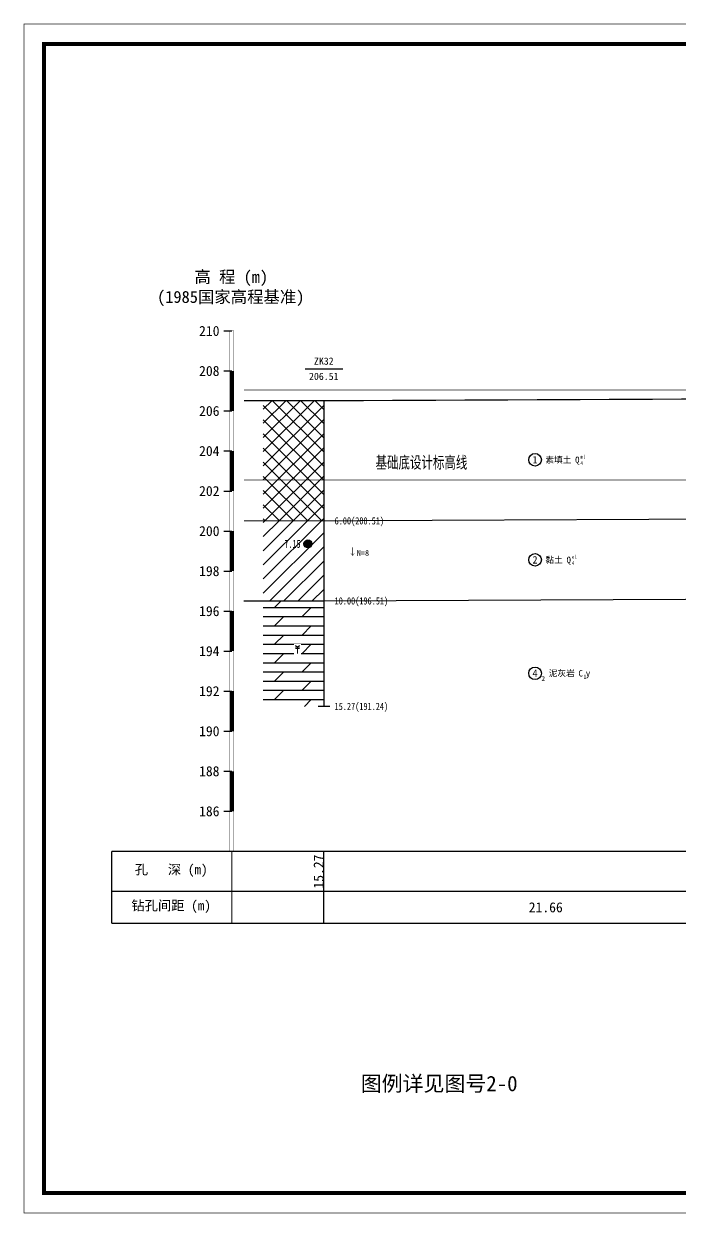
# Model space of a CAD drawing. Header units: millimetres. Extents: x -255 to 9196, y 129 to 426.
# Drawn here: x 4905.4 to 5069.3, y 129.3 to 426.4 of the extents above; entities that cross this region are included whole.
import ezdxf
from ezdxf.enums import TextEntityAlignment as Align

# ---------------------------------------------------------------- set-up
doc = ezdxf.new("R2010")
doc.units = ezdxf.units.MM
doc.linetypes.add('sx', pattern=[10, 5, 0, 5, 0])
for name, color, linetype in [('GiCAD_PouMian', 7, 'Continuous'), ('GICAD_QUYANG', 7, 'Continuous'), ('地质-图框', 7, 'Continuous'), ('地质-地层符号', 3, 'Continuous'), ('地质-地层线', 7, 'Continuous'), ('地质-地面线', 7, 'Continuous'), ('地质-填充花纹', 4, 'Continuous'), ('地质-文字', 7, 'Continuous'), ('地质-标注栏', 7, 'Continuous'), ('地质-标贯', 7, 'Continuous'), ('地质-水位线', 5, 'Continuous'), ('地质-钻孔', 7, 'Continuous')]:
    doc.layers.add(name, color=color, linetype=linetype)
doc.layers.add('不打印', color=7, linetype='Continuous', plot=False)
doc.styles.add('BG_ST', font='', dxfattribs={"width": 0.7})
doc.styles.add('LZ_PMT_LINE', font='', dxfattribs={"height": 2})
doc.styles.get("Standard").update_dxf_attribs({"font": 'simfang.ttf', "height": 2.5})
doc.styles.add('地层编号', font='', dxfattribs={"width": 0.7, "height": 1.85})
doc.styles.add('层底标注', font='', dxfattribs={"width": 0.7, "height": 1.8})
doc.styles.add('岩土名称', font='simfang.ttf', dxfattribs={"width": 0.7, "height": 1.55})
doc.styles.add('时代', font='', dxfattribs={"width": 0.7, "height": 1.6})
doc.styles.add('标注栏数据', font='simfang.ttf', dxfattribs={"width": 0.7, "height": 2.5})
doc.styles.add('标注栏项目', font='simfang.ttf', dxfattribs={"width": 0.7, "height": 3})
doc.styles.add('标贯动探', font='', dxfattribs={"width": 0.7, "height": 1.45})
doc.styles.add('钻孔标注', font='', dxfattribs={"width": 0.7, "height": 1.8})
doc.styles.add('高程系统', font='simfang.ttf', dxfattribs={"width": 0.7, "height": 3})
doc.styles.get('BG_ST').set_extended_font_data('SimSun')
doc.styles.get('LZ_PMT_LINE').set_extended_font_data('SimSun')
doc.styles.get('地层编号').set_extended_font_data('FangSong_GB2312')
doc.styles.get('层底标注').set_extended_font_data('FangSong_GB2312')
doc.styles.get('时代').set_extended_font_data('FangSong_GB2312')
doc.styles.get('标贯动探').set_extended_font_data('FangSong_GB2312')
doc.styles.get('钻孔标注').set_extended_font_data('FangSong_GB2312')
doc.linetypes.add('bzhjcx', pattern='A,0.001,[2,XX1.shx,S=1,R=0,X=1,Y=0],-2', length=2.001)
doc.linetypes.add('swx', pattern='A,7,-1.5,["●",LZ_PMT_LINE,S=0.05,R=0,X=0,Y=0],-1.5', length=10)

# ---------------------------------------------------------------- blocks, each defined once
blk = doc.blocks.new('WipeoutBlock')
blk.add_wipeout([(0, 0), (0, 1), (1, 1), (1, 0)])
blk = doc.blocks.new('FHzhong.dwg')
at = {"color": 1, "lineweight": 0}
for p, q in [((1.06, 1.62), (0.57, 2.04)), ((0.57, 1.62), (1.53, 1.62)), ((0.57, 1.25), (1.53, 1.25)), ((1.05, 0), (1.05, 1.62)), ((1.06, 1.62), (1.53, 2.04))]:
    blk.add_line(p, q, dxfattribs=at)
blk = doc.blocks.new('gkqy_yuan.dwg不标1')
at = {"layer": 'GiCAD_PouMian'}
h = blk.add_hatch(color=1, dxfattribs=at)
edge = h.paths.add_edge_path()
edge.add_arc((0, 0), 1, 0, 360)
at = {"layer": 'GICAD_QUYANG', "color": 1}
blk.add_circle((0, 0), 1, dxfattribs=at)
blk = doc.blocks.new('gkbgfh')
at = {"linetype": 'Continuous'}
blk.add_wipeout([(-0.23, -0.2), (1.12, -0.2), (1.12, 2.33), (-0.23, 2.33)], dxfattribs=at).dxf.layer = '地质-标贯'
at = {"color": 1, "const_width": 0.1}
for points in [[(0.01, 0.61), (0.46, 0.08), (0.88, 0.64)], [(0.46, 2.13), (0.46, 0.08)]]:
    blk.add_lwpolyline(points, dxfattribs=at)

msp = doc.modelspace()

# ---------------------------------------------------------------- hatches: boundary and pattern name
at = {"layer": '地质-填充花纹', "linetype": 'Continuous'}
h = msp.add_hatch(dxfattribs=at)
h.set_pattern_fill('GKSTT', scale=0.5, style=0, pattern_type=2)
h.set_pattern_definition([(45, (0, 0), (-1.767767, 1.767767), []), (135, (0, 0), (-1.767767, -1.767767), [])])
h.paths.add_polyline_path([(4980.22, 302.24), (4965.22, 302.24), (4965.22, 332.24), (4980.22, 332.24)])
h = msp.add_hatch(dxfattribs=at)
h.set_pattern_fill('GKNXT', scale=0.5, style=0, pattern_type=2)
h.set_pattern_definition([(45, (0, 0), (-1.767767, 1.767767), [])])
h.paths.add_polyline_path([(4980.22, 282.24), (4965.22, 282.24), (4965.22, 302.24), (4980.22, 302.24)])
h = msp.add_hatch(dxfattribs=at)
h.set_pattern_fill('GKNHY1', scale=0.5, style=0, pattern_type=2)
h.set_pattern_definition([(0, (0, 0), (0, 2.3), []), (45, (0, 0), (4e-16, 4.5999997), [3.252691, -6.5053825])])
h.paths.add_polyline_path([(4980.22, 255.89), (4965.22, 255.89), (4965.22, 282.24), (4980.22, 282.24)])

# ---------------------------------------------------------------- linework, layer by layer
at = {"color": 6, "linetype": 'swx', "const_width": 0.2, "flags": 128}
msp.add_lwpolyline([(4960.38, 312.44), (5293.61, 312.44)], dxfattribs=at)
at = {"layer": '地质-地层符号', "color": 7, "linetype": 'Continuous'}
for centre in [(5033.08, 317.49), (5033.08, 292.49), (5033.08, 264.15)]:
    msp.add_ellipse(centre, major_axis=(0, 1.57), ratio=1, dxfattribs=at)
at = {"layer": '地质-地层线', "color": 4, "const_width": 0.25, "flags": 128}
msp.add_lwpolyline([(4960.37, 302.24), (4980.37, 302.24), (5088.66, 302.74), (5192.91, 297.79), (5273.6, 292.44), (5293.6, 292.44)], dxfattribs=at)
at = {"layer": '地质-地层线', "color": 4, "linetype": 'bzhjcx', "flags": 128}
msp.add_lwpolyline([(4960.37, 282.24), (4980.37, 282.24), (5088.66, 282.74), (5192.91, 275.79), (5273.6, 271.44), (5293.6, 271.44)], dxfattribs=at)
at = {"layer": '地质-地面线', "color": 3, "linetype": 'Continuous', "const_width": 0.3}
msp.add_lwpolyline([(4960.37, 332.24), (4980.37, 332.24), (5088.66, 332.74), (5192.91, 332.79), (5273.6, 329.94), (5293.6, 329.94)], dxfattribs=at)
at = {"layer": '地质-标注栏', "color": 7, "linetype": 'Continuous', "const_width": 0.3}
for points in [[(4927.37, 219.69), (4927.37, 201.69)], [(4927.37, 201.69), (5303.6, 201.69)]]:
    msp.add_lwpolyline(points, dxfattribs=at)
at = {"layer": '地质-标注栏', "color": 7, "linetype": 'Continuous'}
for points in [[(4980.37, 209.69), (4980.37, 219.69)], [(4927.37, 209.69), (5303.6, 209.69)], [(4980.37, 201.69), (4980.37, 209.69)]]:
    msp.add_lwpolyline(points, dxfattribs=at)
at = {"layer": '地质-水位线', "color": 5, "linetype": 'swx', "const_width": 0.2, "flags": 128}
msp.add_lwpolyline([(4960.38, 334.94), (5293.61, 334.94)], dxfattribs=at)
at = {"layer": '地质-钻孔', "color": 7, "linetype": 'Continuous'}
msp.add_line((4975.64, 340.24), (4985.11, 340.24), dxfattribs=at)
at = {"layer": '地质-钻孔', "color": 7, "linetype": 'sx', "const_width": 0.3, "flags": 128}
msp.add_lwpolyline([(4980.37, 332.24), (4980.37, 255.89)], dxfattribs=at)
at = {"layer": '地质-钻孔', "color": 7, "linetype": 'Continuous', "const_width": 0.3, "flags": 128}
msp.add_lwpolyline([(4978.87, 255.89), (4981.87, 255.89)], dxfattribs=at)

# ---------------------------------------------------------------- block references
at = {"layer": 'GICAD_QUYANG', "linetype": 'Continuous'}
msp.add_blockref('gkqy_yuan.dwg不标1', (4976.37, 296.49), dxfattribs=at)
at = {"layer": '地质-文字', "linetype": 'Continuous', "yscale": 130}
msp.add_blockref('WipeoutBlock', (4956.87, 219.69), dxfattribs=at)

# ---------------------------------------------------------------- texts
at = {"linetype": 'Continuous', "style": 'BG_ST', "width": 0.7}
msp.add_text('基础底设计标高线', height=3, dxfattribs=at).set_placement((4993.25, 314.44), align=Align.BOTTOM_LEFT)
msp.add_text('图例详见图号2-0', height=3.83).set_placement((5009.13, 159.75), align=Align.CENTER)
at = {"layer": 'GICAD_QUYANG', "color": 1, "linetype": 'Continuous', "width": 0.7}
msp.add_text('7.15', height=2, dxfattribs=at).set_placement((4970.5, 295.49))
at = {"layer": '地质-地层符号', "color": 7, "linetype": 'Continuous'}
for s, height, style, p in [('1', 1.85, '地层编号', (5032.44, 316.57)), ('素填土', 1.55, '岩土名称', (5035.65, 316.72)), ('Q', 1.6, '时代', (5043.08, 316.69)), ('2', 1.85, '地层编号', (5032.44, 291.57)), ('黏土', 1.55, '岩土名称', (5035.65, 291.72)), ('Q', 1.6, '时代', (5040.94, 291.69)), ('4', 1.85, '地层编号', (5032.44, 263.23)), ('泥灰岩', 1.55, '岩土名称', (5036.48, 263.38)), ('C', 1.6, '时代', (5043.91, 263.35)), ('y', 1.6, '时代', (5045.75, 263.35)), ('2', 1.2, '地层编号', (5034.65, 262.23))]:
    msp.add_text(s, height=height, dxfattribs=dict(at, style=style)).set_placement(p)
at = {"layer": '地质-地层符号', "color": 7, "linetype": 'Continuous', "style": '时代', "width": 0.8}
for s, p in [('ml', (5044.39, 317.76)), ('4', (5044.39, 316.19)), ('4', (5042.25, 291.19)), ('el', (5042.25, 292.76)), ('1', (5045.22, 262.85))]:
    msp.add_text(s, height=0.96, dxfattribs=at).set_placement(p)
at = {"layer": '地质-文字', "color": 7, "linetype": 'Continuous', "style": '高程系统'}
for s, p in [('高 程 (m)', (4948.03, 361.69)), ('(1985国家高程基准)', (4938.69, 356.69))]:
    msp.add_text(s, height=3, dxfattribs=at).set_placement(p)
at = {"layer": '地质-文字', "color": 7, "linetype": 'Continuous', "style": '层底标注', "width": 0.7}
for s, p in [('6.00(200.51)', (4983.02, 301.34)), ('10.00(196.51)', (4983.02, 281.34)), ('15.27(191.24)', (4983.02, 254.99))]:
    msp.add_text(s, height=1.8, dxfattribs=at).set_placement(p)
at = {"layer": '地质-标注栏', "color": 7, "linetype": 'Continuous', "style": '标注栏数据'}
msp.add_text('15.27', height=2.5, rotation=90, dxfattribs=at).set_placement((4980.27, 210.37))
at = {"layer": '地质-标注栏', "color": 7, "linetype": 'Continuous', "style": '标注栏项目'}
for s, p in [('孔   深 (m)', (4933.13, 213.19)), ('钻孔间距 (m)', (4932.28, 204.19))]:
    msp.add_text(s, height=2.43, dxfattribs=at).set_placement(p, align=Align.BOTTOM_LEFT)
at = {"layer": '地质-标注栏', "color": 7, "linetype": 'Continuous', "style": '标注栏数据'}
msp.add_text('21.66', height=2.5, dxfattribs=at).set_placement((5031.49, 204.44))
at = {"layer": '地质-标贯', "color": 6, "linetype": 'Continuous', "style": '标贯动探', "width": 0.9}
msp.add_text('N=8', height=1.45, dxfattribs=at).set_placement((4988.57, 293.49))
at = {"layer": '地质-钻孔', "color": 7, "linetype": 'Continuous', "style": '钻孔标注'}
for s, p in [('ZK32', (4977.88, 341.24)), ('206.51', (4976.64, 337.44))]:
    msp.add_text(s, height=1.8, dxfattribs=at).set_placement(p)

# ---------------------------------------------------------------- next in the draw order: linework, layer by layer
at = {"layer": '地质-文字', "color": 0, "linetype": 'Continuous'}
for p, q in [((4955.37, 349.69), (4957.37, 349.69)), ((4955.37, 339.69), (4957.37, 339.69)), ((4955.37, 329.69), (4957.37, 329.69)), ((4955.37, 319.69), (4957.37, 319.69)), ((4955.37, 309.69), (4957.37, 309.69)), ((4955.37, 299.69), (4957.37, 299.69)), ((4955.37, 289.69), (4957.37, 289.69)), ((4955.37, 279.69), (4957.37, 279.69)), ((4955.37, 269.69), (4957.37, 269.69)), ((4955.37, 259.69), (4957.37, 259.69)), ((4955.37, 249.69), (4957.37, 249.69)), ((4955.37, 239.69), (4957.37, 239.69)), ((4955.37, 229.69), (4957.37, 229.69))]:
    msp.add_line(p, q, dxfattribs=at)
at = {"layer": '地质-文字', "color": 0, "linetype": 'Continuous', "flags": 128}
for points, const_width in [([(4956.87, 349.69), (4957.87, 349.69)], 0.1), ([(4956.87, 349.69), (4956.87, 219.69)], 0.1), ([(4957.87, 349.69), (4957.87, 219.69)], 0.1), ([(4957.37, 339.69), (4957.37, 329.69)], 1), ([(4957.37, 319.69), (4957.37, 309.69)], 1), ([(4957.37, 299.69), (4957.37, 289.69)], 1), ([(4957.37, 279.69), (4957.37, 269.69)], 1), ([(4957.37, 259.69), (4957.37, 249.69)], 1), ([(4957.37, 239.69), (4957.37, 229.69)], 1), ([(4957.37, 219.69), (4957.37, 219.69)], 1)]:
    msp.add_lwpolyline(points, dxfattribs=dict(at, const_width=const_width))
at = {"layer": '地质-标注栏', "color": 7, "linetype": 'Continuous', "const_width": 0.3}
for points in [[(4927.37, 219.69), (5303.6, 219.69)], [(4957.37, 219.69), (4957.37, 201.69)]]:
    msp.add_lwpolyline(points, dxfattribs=at)

# ---------------------------------------------------------------- next in the draw order: block references
at = {"layer": '地质-填充花纹', "linetype": 'Continuous', "xscale": 1.762031016557375, "yscale": 2.838761826268114}
msp.add_blockref('WipeoutBlock', (4972.89, 268.67), dxfattribs=at)

# ---------------------------------------------------------------- next in the draw order: block references
at = {"layer": '地质-填充花纹', "linetype": 'Continuous'}
msp.add_blockref('FHzhong.dwg', (4972.72, 269.07), dxfattribs=at)
at = {"layer": '地质-文字', "linetype": 'Continuous', "xscale": 5.589189189189165, "yscale": 2.778378378378386}
for p in [(4949.18, 348.44), (4949.18, 338.44), (4949.18, 328.44), (4949.18, 318.44), (4949.18, 308.44), (4949.18, 298.44), (4949.18, 288.44), (4949.18, 278.44), (4949.18, 268.44), (4949.18, 258.44), (4949.18, 248.44), (4949.18, 238.44), (4949.18, 228.44)]:
    msp.add_blockref('WipeoutBlock', p, dxfattribs=at)

# ---------------------------------------------------------------- next in the draw order: linework, layer by layer
at = {"layer": '不打印', "linetype": 'Continuous', "const_width": 0.15}
msp.add_lwpolyline([(4905.49, 129.34), (5325.49, 129.34), (5325.49, 426.34), (4905.49, 426.34), (4905.49, 129.34)], dxfattribs=at)
at = {"layer": '地质-图框', "linetype": 'Continuous', "const_width": 1}
msp.add_lwpolyline([(4910.49, 134.34), (5320.49, 134.34), (5320.49, 421.34), (4910.49, 421.34), (4910.49, 134.34), (5320.49, 134.34)], dxfattribs=at)

# ---------------------------------------------------------------- next in the draw order: texts
at = {"layer": '地质-文字', "color": 7, "linetype": 'Continuous', "style": '高程系统'}
for s, p in [('210', (4949.18, 348.44)), ('208', (4949.18, 338.44)), ('206', (4949.18, 328.44)), ('204', (4949.18, 318.44)), ('202', (4949.18, 308.44)), ('200', (4949.18, 298.44)), ('198', (4949.18, 288.44)), ('196', (4949.18, 278.44)), ('194', (4949.18, 268.44)), ('192', (4949.18, 258.44)), ('190', (4949.18, 248.44)), ('188', (4949.18, 238.44)), ('186', (4949.18, 228.44))]:
    msp.add_text(s, height=2.5, dxfattribs=at).set_placement(p)

# ---------------------------------------------------------------- next in the draw order: block references
at = {"layer": '地质-标贯', "color": 7, "linetype": 'Continuous'}
msp.add_blockref('gkbgfh', (4987.07, 293.49), dxfattribs=at)

doc.saveas('drawing.dxf')
